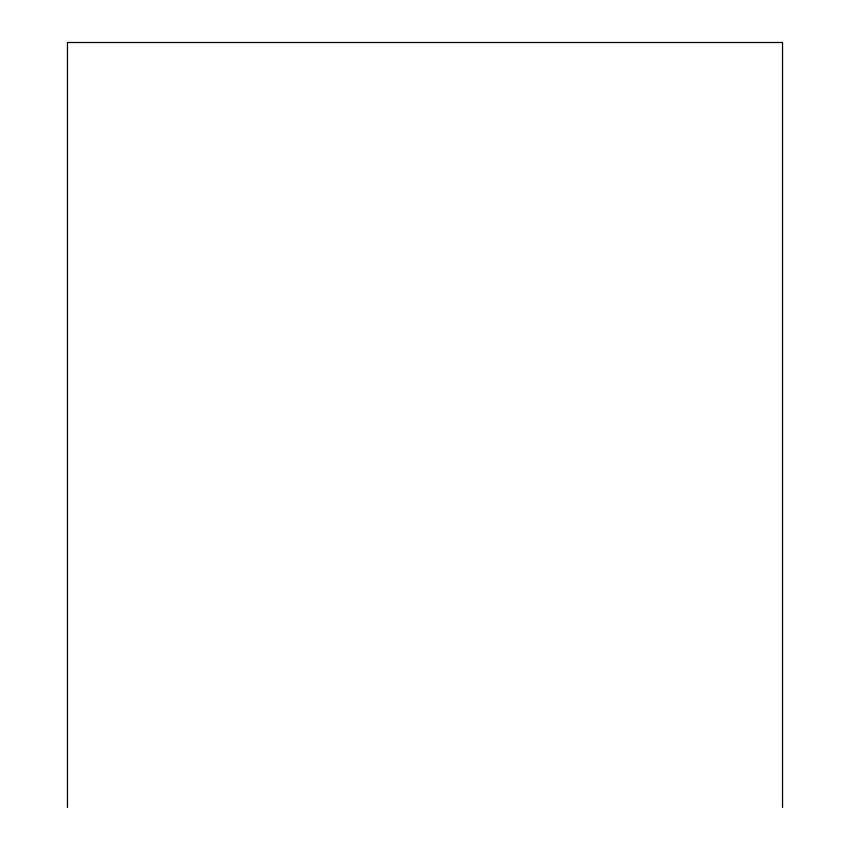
<?xml version="1.0" encoding="UTF-8"?>
<svg xmlns="http://www.w3.org/2000/svg" width="850" height="850" viewBox="0 0 850 850"><rect width="100%" height="100%" fill="white"/><g stroke="black" fill="none" stroke-linecap="round" stroke-linejoin="round"><path stroke-width="1.27" d="M782.542 807.5L782.542 42.5L67.458 42.5L67.458 807.5"/></g></svg>
